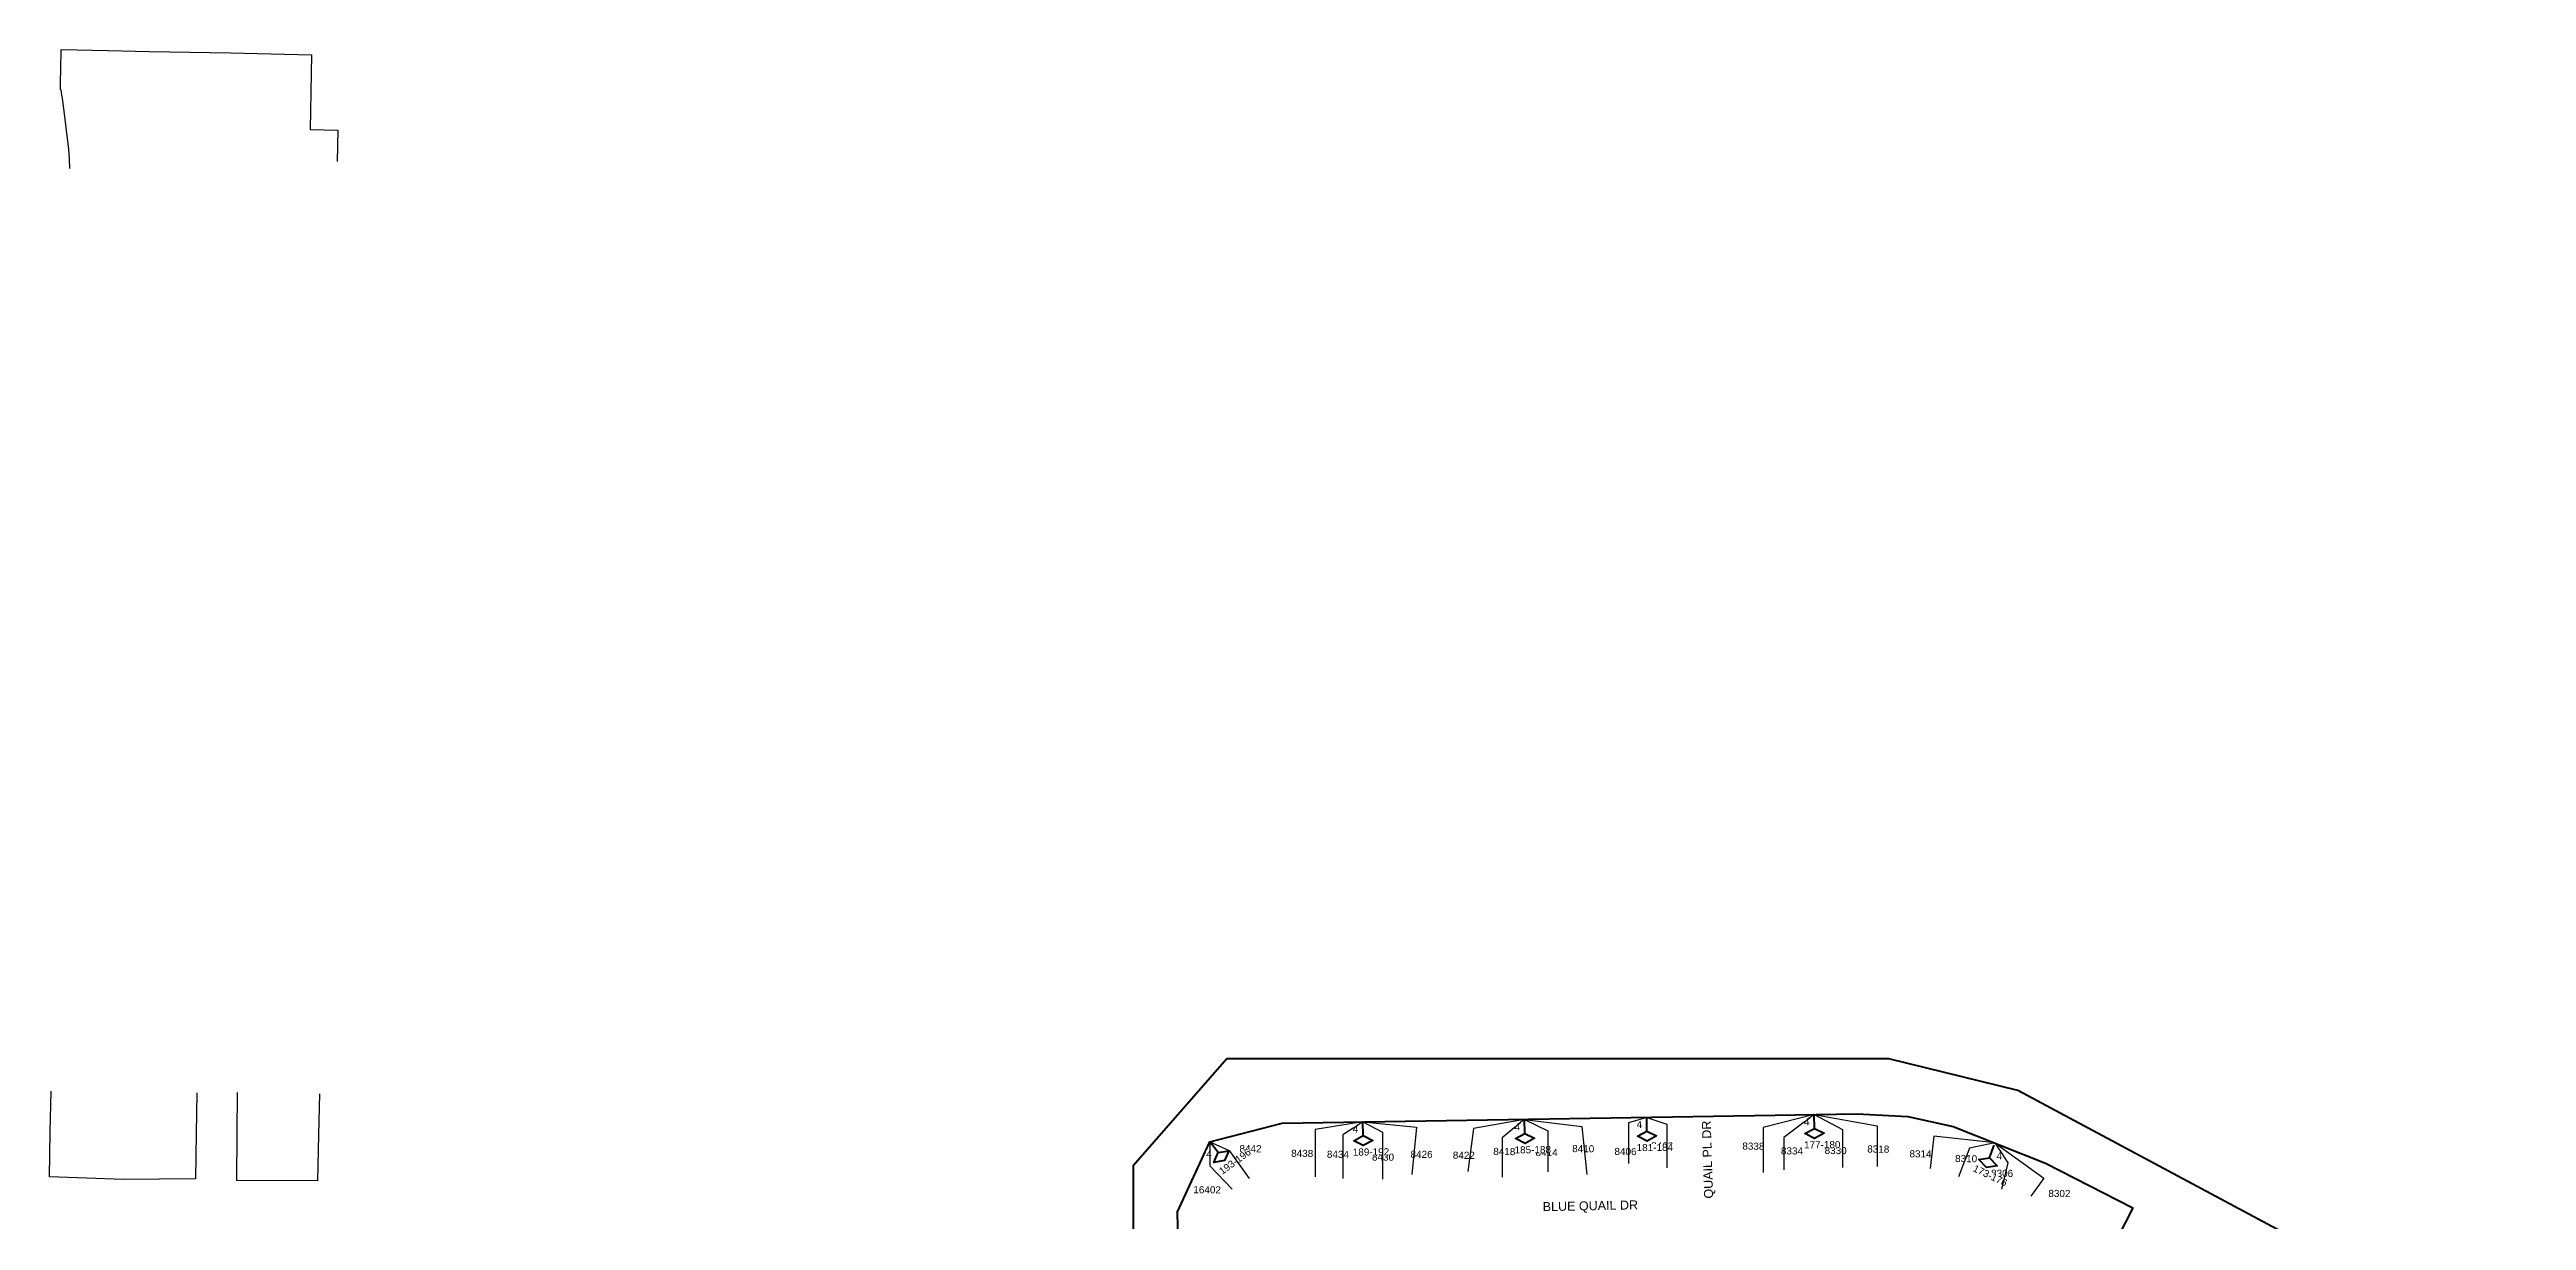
# Model space of a CAD drawing. Header units: millimetres. Extents: x -41032736 to 811436, y 699275 to 12282705.
# Drawn here: x 473232 to 476899, y 746965 to 748697 of the extents above; entities that cross this region are included whole.
import ezdxf
from ezdxf.enums import TextEntityAlignment as Align
from ezdxf.lldxf.tags import DXFTag

# ---------------------------------------------------------------- set-up
doc = ezdxf.new("R2010")
doc.units = ezdxf.units.MM
doc.header["$MEASUREMENT"] = 0
doc.linetypes.add('DASHED', pattern=[1.8, 1.2, -0.6])
doc.layers.get('0').update_dxf_attribs({"linetype": 'CONTINUOUS'})
for name, color, linetype in [('A-Boundary', 1, 'CONTINUOUS'), ('A-StreetName', 104, 'CONTINUOUS'), ('ADDRESS', 7, 'CONTINUOUS')]:
    doc.layers.add(name, color=color, linetype=linetype)
for name, color, linetype, lineweight in [('A-Drop', 4, 'DASHED', 30), ('BURIED CABLE', 80, 'CONTINUOUS', 40), ('EDGE OF PAVEMENT', 7, 'EOP', 15), ('PP B FST', 3, 'CONTINUOUS', 30)]:
    doc.layers.add(name, color=color, linetype=linetype, lineweight=lineweight)
doc.styles.add('AUDIT_D_221110082537-30', font='arial.ttf')
doc.styles.get("Standard").update_dxf_attribs({"font": 'arial.ttf'})
tags = doc.linetypes.add('EOP', pattern='A,96.411295,-0.622657,["EOP",Standard,S=5,R=0,X=0,Y=-2.467181],-16.110442', length=113.144394).pattern_tags.tags
tags[6] = DXFTag(74, 10)

# ---------------------------------------------------------------- blocks, each defined once
blk = doc.blocks.new('B_FST')
at = {"layer": 'BURIED CABLE', "color": 18, "true_color": 0x000000}
blk.add_line((0, 18.2), (0, 0), dxfattribs=at)
blk.add_lwpolyline([(0, 18.2), (-12.7, 24.8), (0, 31.5), (12.7, 24.8)], close=True, dxfattribs=at)
blk.add_attdef('COUNT', (-22.9, 36.2), '', height=9.65)
blk.add_attdef('S', text='', height=5.48).set_placement((0, 25), align=Align.MIDDLE_CENTER)

msp = doc.modelspace()

# ---------------------------------------------------------------- linework, layer by layer
at = {"layer": 'A-Boundary', "color": 5, "linetype": 'ByBlock', "lineweight": 100, "ltscale": 30}
msp.add_lwpolyline([(473628.8, 744968.1), (473664.6, 743917.9), (475928.4, 743954.1), (475905.6, 744690.2), (476380.1, 744704.9), (476380.1, 745283.7), (476492.8, 745854.1), (476568.7, 746137.7), (476898.7, 746754.3), (476145.8, 747157.3), (475954.8, 747204.1), (474974.6, 747204.1), (474836, 747045.9), (474836, 745658.6), (474373.9, 745653.8), (474373.9, 744904.3), (474284.2, 744673.1), (473628.8, 744968.1)], dxfattribs=at)
at = {"layer": 'EDGE OF PAVEMENT', "linetype": 'ByBlock', "lineweight": -2}
for p, q in [((473249, 748668), (473249.5, 748697.5)), ((473249.5, 748697.5), (473319.1, 748695.9)), ((473319.1, 748695.9), (473379.5, 748694.8)), ((473379.5, 748694.8), (473439.7, 748693.7)), ((473439.7, 748693.7), (473500, 748692.4)), ((473500, 748692.4), (473560.3, 748691)), ((473560.3, 748691), (473619.7, 748689.7)), ((473619.7, 748689.7), (473617.7, 748579)), ((473248.2, 748650.4), (473249, 748668)), ((473248.3, 748642.5), (473248.2, 748650.4)), ((473248.5, 748638.5), (473248.3, 748642.5)), ((473249.1, 748638), (473248.5, 748638.5)), ((473250.1, 748630.1), (473249.1, 748638)), ((473251.7, 748622.3), (473250.1, 748630.1)), ((473256.2, 748585.9), (473251.7, 748622.3)), ((473260.6, 748550.1), (473256.2, 748585.9)), ((473617.7, 748579), (473658.8, 748578)), ((473658.8, 748578), (473657.9, 748531.7)), ((473261.7, 748535.8), (473260.6, 748550.1)), ((473261.9, 748521.4), (473261.7, 748535.8)), ((473233.2, 747096.1), (473234.3, 747156.4)), ((473450.3, 747153.7), (473449.2, 747093.5)), ((473509.8, 747093.6), (473510.4, 747154.3)), ((473631.5, 747152.3), (473630.3, 747091.7)), ((473232.1, 747029.4), (473233.2, 747096.1)), ((473449.2, 747093.5), (473448, 747026.6)), ((473509.1, 747024.3), (473509.8, 747093.6)), ((473630.3, 747091.7), (473628.8, 747023.5)), ((473341.6, 747025.6), (473232.1, 747029.4)), ((473448, 747026.6), (473341.6, 747025.6)), ((473628.8, 747023.5), (473509.1, 747024.3))]:
    msp.add_line(p, q, dxfattribs=at)

# ---------------------------------------------------------------- next in the draw order: texts
at = {"layer": 'A-StreetName', "color": 0, "ltscale": 0.5, "char_height": 13.271, "attachment_point": 1, "line_spacing_factor": 0.5, "style": 'AUDIT_D_221110082537-30', "bg_fill": 3, "box_fill_scale": 1, "bg_fill_color": 256, "bg_fill_transparency": 0}
for s, insert, rotation in [('QUAIL PL DR', (475681.5, 746997.1), 91.8266), ('BLUE QUAIL DR', (475442.3, 746992), 1.1097)]:
    msp.add_mtext(s, dxfattribs=dict(at, insert=insert, rotation=rotation))
at = {"layer": 'ADDRESS', "color": 3, "ltscale": 0.5, "char_height": 10.52, "attachment_point": 1, "rotation": 359.4605, "line_spacing_factor": 0.5, "style": 'AUDIT_D_221110082537-30', "bg_fill": 3, "box_fill_scale": 1, "bg_fill_color": 256, "bg_fill_transparency": 0}
for s, insert in [('8442', (474993.6, 747076.6)), ('8438', (475070.1, 747069.6)), ('8418', (475369.3, 747072.4)), ('8414', (475431.9, 747071)), ('8410', (475486.1, 747076.6)), ('8406', (475548.7, 747072.4)), ('8402', (475603, 747080.7)), ('8338', (475738, 747080.3)), ('8334', (475795.1, 747073.3)), ('8330', (475859.8, 747073.8)), ('8318', (475922.9, 747076)), ('8314', (475985.4, 747068.9)), ('8434', (475123, 747068.2)), ('8430', (475189.8, 747064.1)), ('8426', (475246.8, 747068.2)), ('8422', (475309.4, 747066.8)), ('8310', (476052.9, 747061.9)), ('8306', (476106.2, 747040.1)), ('16402', (474925.3, 747015.8)), ('8302', (476191, 747010.3))]:
    msp.add_mtext(s, dxfattribs=dict(at, insert=insert))

# ---------------------------------------------------------------- next in the draw order: linework, layer by layer
at = {"layer": 'BURIED CABLE', "color": 18, "lineweight": 60, "ltscale": 30, "true_color": 0x000000}
msp.add_lwpolyline([(474894.8, 745731.7), (474928.5, 745778.4), (474901.9, 746977.5), (474949.8, 747081.4), (475056.7, 747108.9), (475908, 747122.5), (475983.1, 747118.7), (476049.9, 747104.2), (476186.7, 747049.8), (476315.8, 746983.5), (476248.6, 746851.6), (476444.6, 746750.2), (476444.6, 746750.2), (476444.6, 746750.2)], dxfattribs=at)

# ---------------------------------------------------------------- next in the draw order: texts
at = {"layer": 'PP B FST', "color": 0, "ltscale": 0.5, "char_height": 10.5, "attachment_point": 1, "rotation": 1.1889, "line_spacing_factor": 0.5, "style": 'AUDIT_D_221110082537-30', "bg_fill": 3, "box_fill_scale": 1, "bg_fill_color": 256, "bg_fill_transparency": 0}
for insert in [(475161.1, 747105.4), (475400.5, 747108.6), (475581.3, 747112.1), (475829, 747116), (474944.2, 747068.4), (476114.1, 747065.7)]:
    msp.add_mtext('4', dxfattribs=dict(at, insert=insert))

# ---------------------------------------------------------------- next in the draw order: block references
at = {"layer": 'PP B FST', "color": 250, "lineweight": 50}
ref = msp.add_blockref('B_FST', (475176.3, 747110.8), dxfattribs=dict(at, xscale=1.115916913833983, yscale=1.115916913833983, zscale=1.115916913833983, rotation=180.9768550358946))
ref.add_attrib('S', '4', dxfattribs={"layer": '0', "color": 7, "height": 0.00824, "rotation": 180.9769}).set_placement((475176.7, 747082.9), align=Align.MIDDLE_CENTER)
ref.add_attrib('COUNT', '81-84', dxfattribs={"layer": '0', "color": 0, "height": 0.00824, "rotation": 180.9769}).set_placement((475189.6, 747073.5), align=Align.TOP_CENTER)
ref = msp.add_blockref('B_FST', (475415.7, 747114.1), dxfattribs=dict(at, xscale=1.115916913833983, yscale=1.115916913833983, zscale=1.115916913833983, rotation=180.9768550358946))
ref.add_attrib('S', '4', dxfattribs={"layer": '0', "color": 7, "height": 0.00824, "rotation": 180.9769}).set_placement((475416.2, 747086.2), align=Align.MIDDLE_CENTER)
ref.add_attrib('COUNT', '81-84', dxfattribs={"layer": '0', "color": 0, "height": 0.00824, "rotation": 180.9769}).set_placement((475429, 747076.8), align=Align.TOP_CENTER)
ref = msp.add_blockref('B_FST', (475596.4, 747117.5), dxfattribs=dict(at, xscale=1.115916913833983, yscale=1.115916913833983, zscale=1.115916913833983, rotation=180.9768550358946))
ref.add_attrib('S', '4', dxfattribs={"layer": '0', "color": 7, "height": 0.00824, "rotation": 180.9769}).set_placement((475596.9, 747089.6), align=Align.MIDDLE_CENTER)
ref.add_attrib('COUNT', '81-84', dxfattribs={"layer": '0', "color": 0, "height": 0.00824, "rotation": 180.9769}).set_placement((475609.8, 747080.2), align=Align.TOP_CENTER)
ref = msp.add_blockref('B_FST', (475844.2, 747121.5), dxfattribs=dict(at, xscale=1.115916913833983, yscale=1.115916913833983, zscale=1.115916913833983, rotation=180.9768550358946))
ref.add_attrib('S', '4', dxfattribs={"layer": '0', "color": 7, "height": 0.00824, "rotation": 180.9769}).set_placement((475844.7, 747093.6), align=Align.MIDDLE_CENTER)
ref.add_attrib('COUNT', '81-84', dxfattribs={"layer": '0', "color": 0, "height": 0.00824, "rotation": 180.9769}).set_placement((475857.5, 747084.2), align=Align.TOP_CENTER)
ref = msp.add_blockref('B_FST', (474949.8, 747081.4), dxfattribs=dict(at, xscale=1.115916913833982, yscale=1.115916913833982, zscale=1.115916913833982, rotation=217.7045938044196))
ref.add_attrib('S', '4', dxfattribs={"layer": '0', "color": 7, "height": 0.00824, "rotation": 217.7046}).set_placement((474966.9, 747059.3), align=Align.MIDDLE_CENTER)
ref.add_attrib('COUNT', '81-84', dxfattribs={"layer": '0', "color": 0, "height": 0.00824, "rotation": 217.7046}).set_placement((474982.8, 747059.5), align=Align.TOP_CENTER)
ref = msp.add_blockref('B_FST', (476110.7, 747076.6), dxfattribs=dict(at, xscale=1.115916913833983, yscale=1.115916913833983, zscale=1.115916913833983, rotation=160.9119826089736))
ref.add_attrib('S', '4', dxfattribs={"layer": '0', "color": 7, "height": 0.00824, "rotation": 160.912}).set_placement((476101.5, 747050.2), align=Align.MIDDLE_CENTER)
ref.add_attrib('COUNT', '81-84', dxfattribs={"layer": '0', "color": 0, "height": 0.00824, "rotation": 160.912}).set_placement((476110.4, 747037), align=Align.TOP_CENTER)

# ---------------------------------------------------------------- next in the draw order: texts
at = {"layer": 'PP B FST', "color": 0, "ltscale": 0.5, "char_height": 10.52, "attachment_point": 1, "line_spacing_factor": 0.5, "style": 'AUDIT_D_221110082537-30', "bg_fill": 3, "box_fill_scale": 1, "bg_fill_color": 256, "bg_fill_transparency": 0}
for s, insert, rotation in [('193-196', (474961.9, 747040.7), 35.995), ('189-192', (475161.2, 747071.3), 0.6139), ('185-188', (475400.7, 747074.6), 0.6139), ('181-184', (475581.4, 747078), 0.6139), ('177-180', (475829.2, 747082), 0.6139), ('173-176', (476082.9, 747047.9), 334.0687)]:
    msp.add_mtext(s, dxfattribs=dict(at, insert=insert, rotation=rotation))

# ---------------------------------------------------------------- next in the draw order: linework, layer by layer
at = {"layer": 'A-Drop', "color": 4, "linetype": 'ByBlock', "lineweight": 30, "ltscale": 30}
for points in [[(475176.3, 747110.8), (475105.6, 747099.5), (475105.6, 747029.5)], [(475176.3, 747110.8), (475146.7, 747091.8), (475146.7, 747026.8)], [(475176.3, 747110.8), (475205.2, 747095.7), (475205.2, 747026.2)], [(475176.3, 747110.8), (475255.6, 747102.8), (475248.5, 747033.1)], [(475415.7, 747114.1), (475339.9, 747101.2), (475331.7, 747037.2)], [(475415.7, 747114.7), (475382.6, 747087), (475382.6, 747029)], [(475415.7, 747114.1), (475449.9, 747097.4), (475449.9, 747036.7)], [(475415.7, 747114.1), (475500.3, 747103.9), (475507.9, 747032.9)], [(475596.4, 747117.5), (475569.3, 747109.4), (475569.3, 747049.3)], [(475596.4, 747117.5), (475626.2, 747107.2), (475626.2, 747042.7)], [(475844.2, 747121.5), (475768.6, 747102.3), (475768.6, 747036.1)], [(475844.2, 747121.5), (475799.2, 747087.5), (475799.2, 747040)], [(475844.2, 747121.5), (475886.3, 747099.6), (475886.3, 747043.2)], [(475844.2, 747121.5), (475937.7, 747105), (475937.7, 747044.9)], [(474949.8, 747081.4), (474949.8, 747045.9), (474982.5, 747011.5)], [(474949.8, 747081.4), (474978.1, 747068.7), (475007.7, 747026.8)], [(476111.7, 747079.6), (476021.5, 747089.7), (476016.2, 747042)], [(476111.7, 747079.6), (476074.1, 747071.7), (476057.7, 747029.5)], [(476111.7, 747079.6), (476131, 747050.3), (476121.7, 747011.5)], [(476111.7, 747079.6), (476184.1, 747027.4), (476165.1, 747001)]]:
    msp.add_lwpolyline(points, dxfattribs=at)

doc.saveas('drawing.dxf')
